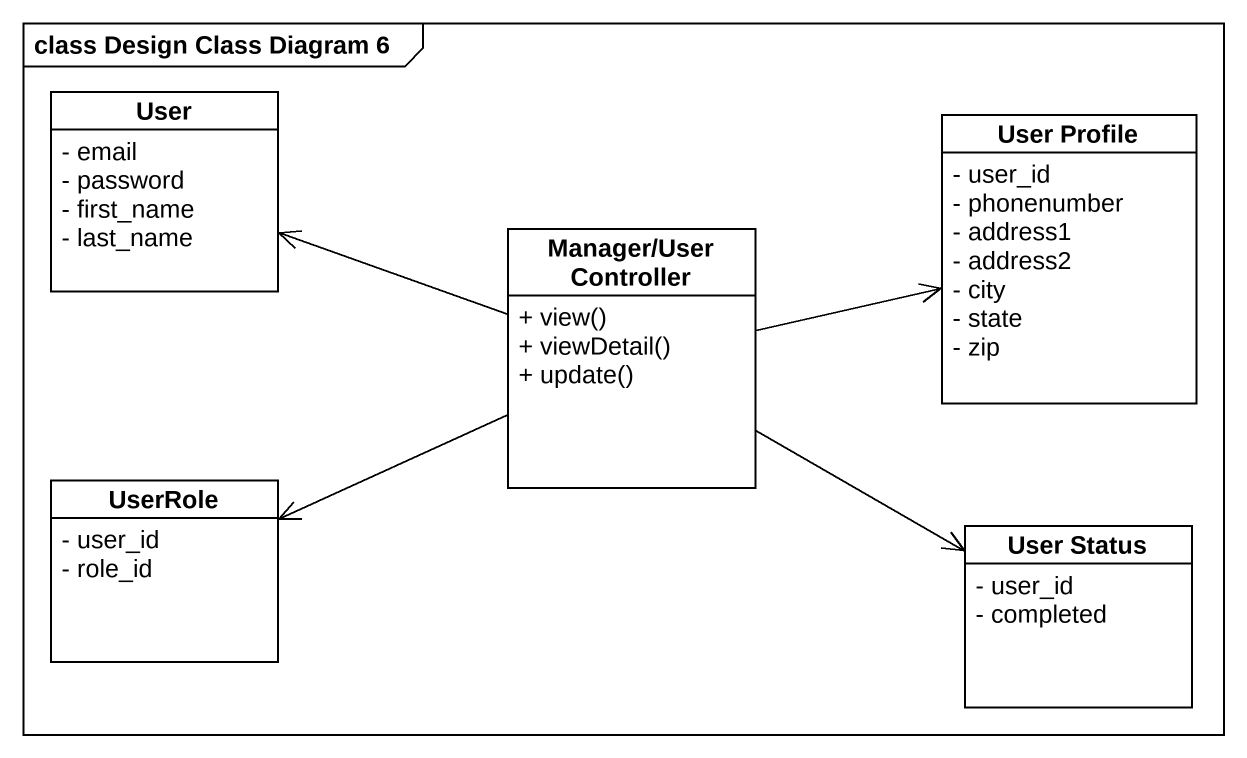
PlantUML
@startuml
mainframe class Design Class Diagram 6
hide circle
hide empty members
skinparam classAttributeIconSize 0
class User {
  - email
  - password
  - first_name
  - last_name
}
class "User Profile" as User_Profile {
  - user_id
  - phonenumber
  - address1
  - address2
  - city
  - state
  - zip
}
class "Manager/User Controller" as Manager_User_Controller {
  + view()
  + viewDetail()
  + update()
}
class UserRole {
  - user_id
  - role_id
}
class "User Status" as User_Status {
  - user_id
  - completed
}
Manager_User_Controller -left-> User
Manager_User_Controller -right-> User_Profile
Manager_User_Controller -left-> UserRole
Manager_User_Controller -right-> User_Status
@enduml
